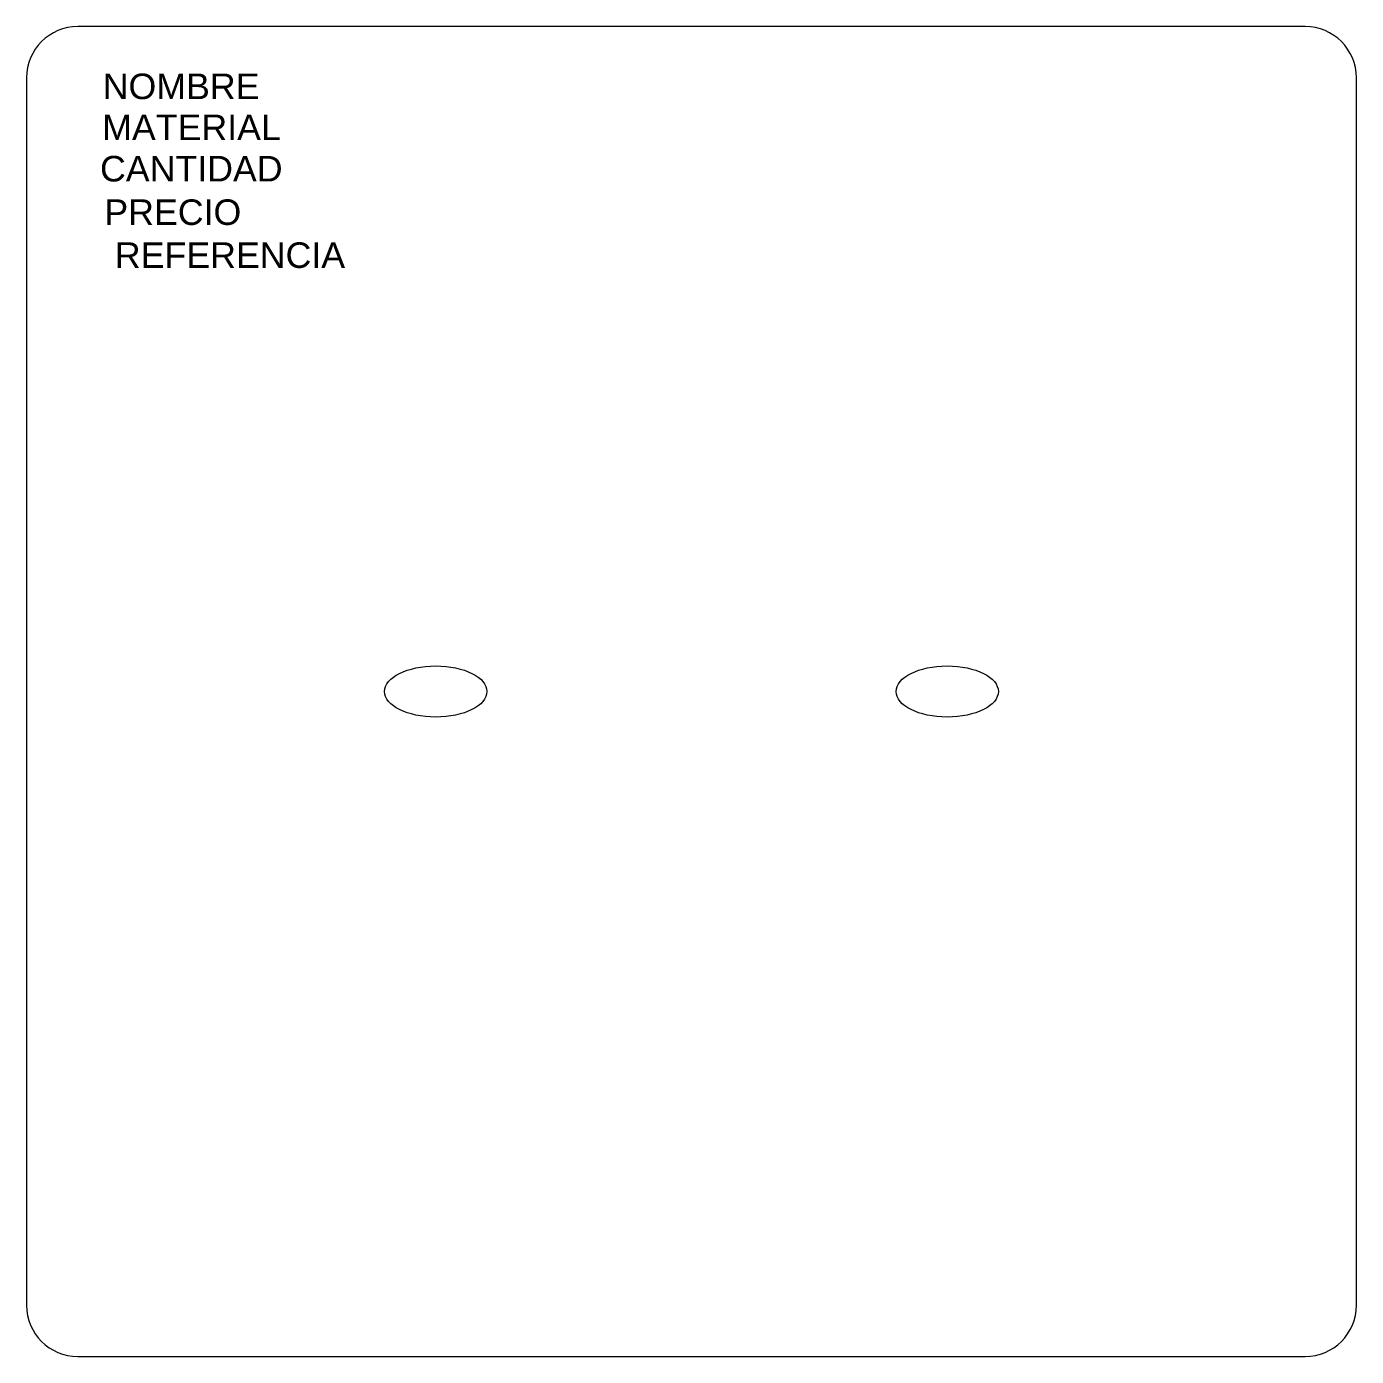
# Model space of a CAD drawing. Header units: centimetres. Extents: x 93 to 223, y 67 to 197.
import ezdxf

# ---------------------------------------------------------------- set-up
doc = ezdxf.new("R2010")
doc.units = ezdxf.units.CM
doc.styles.get("Standard").update_dxf_attribs({"font": 'arial.ttf'})

msp = doc.modelspace()

# ---------------------------------------------------------------- linework, layer by layer
for p, q in [((218.22, 197.46), (98.22, 197.46)), ((93.22, 192.46), (93.22, 72.46)), ((223.22, 72.46), (223.22, 192.46)), ((98.22, 67.46), (218.22, 67.46))]:
    msp.add_line(p, q)
for centre, start, end in [((98.22, 192.46), 90, 180), ((218.22, 192.46), 0, 90), ((98.22, 72.46), 180, 270), ((218.22, 72.46), 270, 0)]:
    msp.add_arc(centre, 5, start, end)
for centre in [(133.22, 132.46), (183.22, 132.46)]:
    msp.add_ellipse(centre, major_axis=(5, 0), ratio=0.5)

# ---------------------------------------------------------------- texts
msp.add_attdef('NOMBRE', (100.66, 190.37), 'MesaCAD', height=2.5)
for tag, p, s, flags in [('MATERIAL', (100.61, 186.36), 'MaderaCAD', 1), ('CANTIDAD', (100.4, 182.32), '1', 3), ('PRECIO', (100.82, 178.07), '200000', 9), ('REFERENCIA', (101.85, 173.87), 'MesaCADR', 5)]:
    msp.add_attdef(tag, p, s, height=2.5, dxfattribs=dict(flags=flags))

doc.saveas('drawing.dxf')
